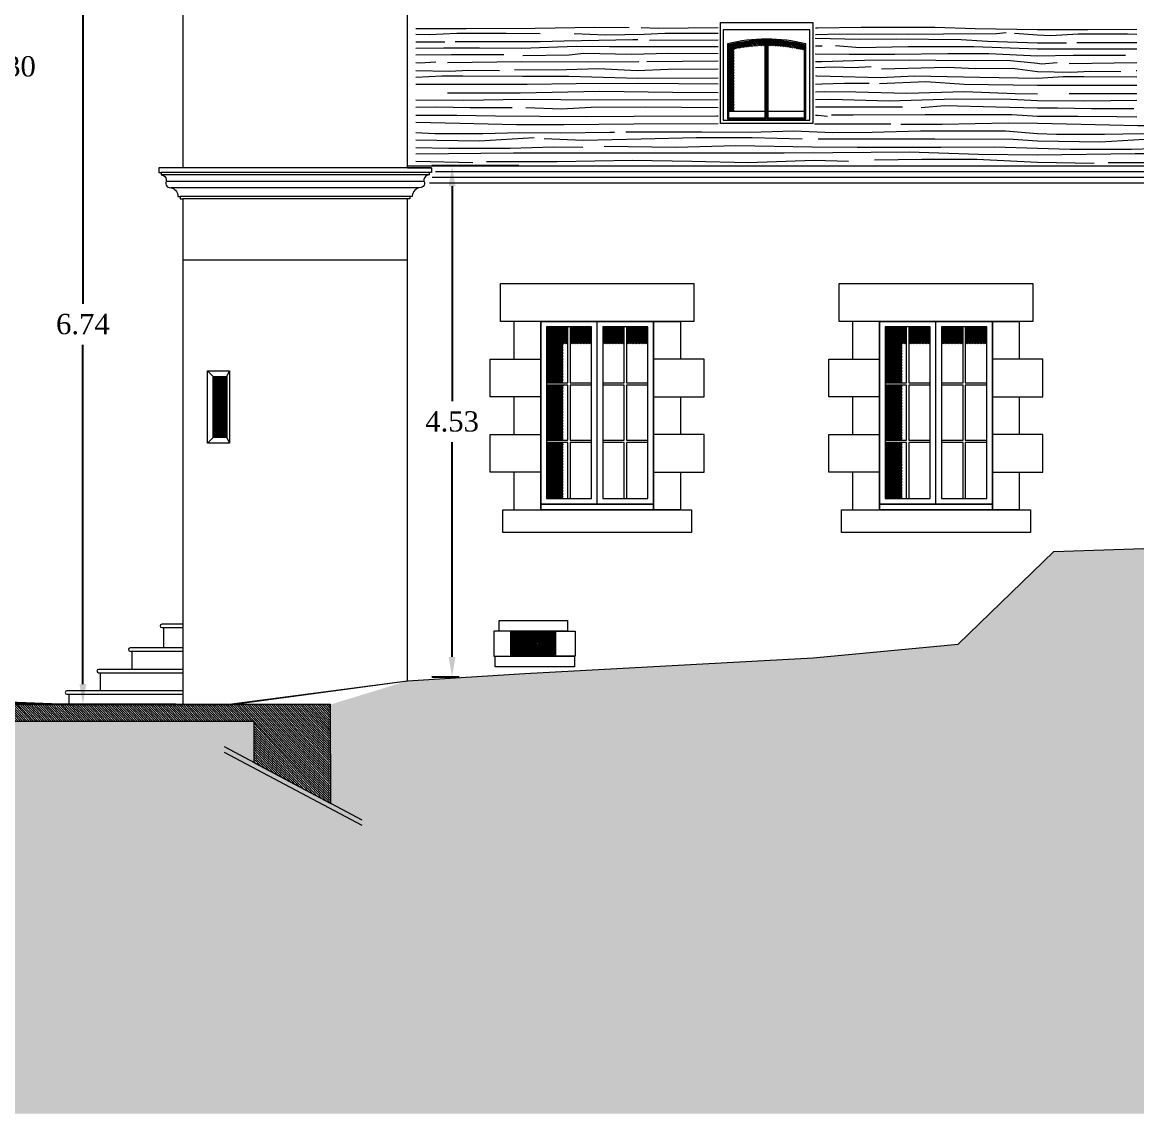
# Model space of a CAD drawing. Header units: millimetres. Extents: x -17502 to -16646, y 1856 to 2034.
# Drawn here: x -16818.72 to -16808.84, y 1865.35 to 1875.02 of the extents above; entities that cross this region are included whole.
import ezdxf

# ---------------------------------------------------------------- set-up
doc = ezdxf.new("R2010")
doc.units = ezdxf.units.MM
doc.layers.get('0').update_dxf_attribs({"lineweight": 9})
doc.layers.get('Defpoints').update_dxf_attribs({"lineweight": 9})
doc.layers.add('blocs', color=7, linetype='Continuous')
doc.styles.get("Standard").update_dxf_attribs({"font": 'times.ttf'})
doc.dimstyles.get("Standard").update_dxf_attribs({"dimtxt": 0.18, "dimasz": 0.18, "dimexe": 0.18, "dimexo": 0.0625, "dimgap": 0.09, "dimtad": 0, "dimtih": 1, "dimtoh": 1, "dimzin": 0, "dimdsep": 46, "dimtxsty": 'Standard', "dimcen": 0.09, "dimadec": 0, "dimazin": 0, "dimtfac": 1, "dimtofl": 0, "dimtmove": 0, "dimatfit": 3, "dimfxl": 1, "dimtolj": 1, "dimtzin": 0, "dimarcsym": 0})
pattern_1 = [(135, (2976.380957, 3457.435718), (-0.006735192091, -0.006735192091), [])]

# ---------------------------------------------------------------- blocks, each defined once
blk = doc.blocks.new('*D542')
at = {"color": 0, "lineweight": -2, "transparency": 16777216}
for p, q in [((-16817.8155, 1875.715), (-16818.3594, 1875.715)), ((-16818.1794, 1875.535), (-16818.1794, 1872.5292)), ((-16818.1794, 1869.1597), (-16818.1794, 1872.1655)), ((-16817.3567, 1868.9797), (-16818.3594, 1868.9797))]:
    blk.add_line(p, q, dxfattribs=at)
at = {"color": 0, "lineweight": 9, "transparency": 16777216}
for points in [[(-16818.2094, 1875.535), (-16818.1494, 1875.535), (-16818.1794, 1875.715)], [(-16818.2094, 1869.1597), (-16818.1494, 1869.1597), (-16818.1794, 1868.9797)]]:
    blk.add_solid(points, dxfattribs=at)
at = {"layer": 'Defpoints', "color": 0, "lineweight": 9, "transparency": 16777216}
for p in [(-16817.753, 1875.715), (-16818.1794, 1868.9797), (-16817.2942, 1868.9797)]:
    blk.add_point(p, dxfattribs=at)
at = {"color": 0, "lineweight": 9, "transparency": 16777216, "insert": (-16818.1794, 1872.3474), "char_height": 0.18, "attachment_point": 5}
blk.add_mtext('\\A1;6.74', dxfattribs=at)
blk = doc.blocks.new('*D543')
at = {"color": 0, "lineweight": -2, "transparency": 16777216}
for p, q in [((-16816.3617, 1880.2813), (-16819.0826, 1880.2813)), ((-16818.9026, 1880.1013), (-16818.9026, 1874.8123)), ((-16818.9026, 1869.1597), (-16818.9026, 1874.4487)), ((-16817.3567, 1868.9797), (-16819.0826, 1868.9797))]:
    blk.add_line(p, q, dxfattribs=at)
at = {"color": 0, "lineweight": 9, "transparency": 16777216}
for points in [[(-16818.9326, 1880.1013), (-16818.8726, 1880.1013), (-16818.9026, 1880.2813)], [(-16818.9326, 1869.1597), (-16818.8726, 1869.1597), (-16818.9026, 1868.9797)]]:
    blk.add_solid(points, dxfattribs=at)
at = {"layer": 'Defpoints', "color": 0, "lineweight": 9, "transparency": 16777216}
for p in [(-16816.2992, 1880.2813), (-16818.9026, 1868.9797), (-16817.2942, 1868.9797)]:
    blk.add_point(p, dxfattribs=at)
at = {"color": 0, "lineweight": 9, "transparency": 16777216, "insert": (-16818.9026, 1874.6305), "char_height": 0.18, "attachment_point": 5}
blk.add_mtext('\\A1;11.30', dxfattribs=at)
blk = doc.blocks.new('*D544')
at = {"color": 0, "lineweight": -2, "transparency": 16777216}
for p, q in [((-16814.3172, 1873.7497), (-16815.0877, 1873.7497)), ((-16814.9077, 1873.5697), (-16814.9077, 1871.6667)), ((-16814.9077, 1869.4002), (-16814.9077, 1871.3031)), ((-16814.8454, 1869.2202), (-16815.0877, 1869.2202))]:
    blk.add_line(p, q, dxfattribs=at)
at = {"color": 0, "lineweight": 9, "transparency": 16777216}
for points in [[(-16814.9377, 1873.5697), (-16814.8777, 1873.5697), (-16814.9077, 1873.7497)], [(-16814.9377, 1869.4002), (-16814.8777, 1869.4002), (-16814.9077, 1869.2202)]]:
    blk.add_solid(points, dxfattribs=at)
at = {"layer": 'Defpoints', "color": 0, "lineweight": 9, "transparency": 16777216}
for p in [(-16814.2547, 1873.7497), (-16814.9077, 1869.2202), (-16814.7829, 1869.2202)]:
    blk.add_point(p, dxfattribs=at)
at = {"color": 0, "lineweight": 9, "transparency": 16777216, "insert": (-16814.9077, 1871.4849), "char_height": 0.18, "attachment_point": 5}
blk.add_mtext('\\A1;4.53', dxfattribs=at)

msp = doc.modelspace()

# ---------------------------------------------------------------- hatches: boundary and pattern name
at = {"lineweight": 9}
h = msp.add_hatch(dxfattribs=at)
h.set_pattern_fill('ANSI31', color=252, scale=0.003, angle=90, style=0)
h.set_pattern_definition([(135, (3176.341091, 3458.094123), (-0.006735192091, -0.006735192091), [])])
h.paths.add_polyline_path([(-16812.1085, 1874.8638), (-16812.1085, 1874.8144, -0.058182), (-16811.784, 1874.7736), (-16811.784, 1874.8236, 0.057294)])
h.paths.add_polyline_path([(-16812.1335, 1874.8638, 0.057294), (-16812.4579, 1874.8236), (-16812.4579, 1874.2334), (-16812.4079, 1874.2334), (-16812.4079, 1874.785, -0.049063), (-16812.1335, 1874.8144)])
msp.add_hatch(color=254, dxfattribs=at).paths.add_polyline_path([(-16825.8364, 1866.4689), (-16819.9356, 1866.6897), (-16819.9356, 1866.5115), (-16819.3756, 1866.2144), (-16819.3756, 1868.8297), (-16816.6656, 1868.8297), (-16816.6656, 1868.4639), (-16815.9827, 1868.1016), (-16815.9842, 1868.9785), (-16815.3036, 1869.1872), (-16811.7093, 1869.3931), (-16810.4215, 1869.5131), (-16809.5747, 1870.3331), (-16807.807, 1870.3931), (-16803.5495, 1873.0131), (-16801.705, 1874.1482), (-16801.705, 1865.3526), (-16825.8364, 1865.3526)])
h = msp.add_hatch(dxfattribs=at)
h.set_pattern_fill('ANSI31', color=252, scale=0.003, angle=90, style=0)
h.set_pattern_definition(pattern_1)
h.paths.add_polyline_path([(-16813.8821, 1872.3231), (-16814.0721, 1872.3231), (-16814.0721, 1872.0391), (-16814.0721, 1871.8271), (-16813.9221, 1871.8271), (-16813.9221, 1872.1731), (-16813.8821, 1872.1731)])
h.paths.add_polyline_path([(-16813.6721, 1872.3231), (-16813.8621, 1872.3231), (-16813.8621, 1872.1731), (-16813.6721, 1872.1731)])
h.paths.add_polyline_path([(-16813.3821, 1872.3231), (-16813.5721, 1872.3231), (-16813.5721, 1872.1731), (-16813.3821, 1872.1731)])
h.paths.add_polyline_path([(-16813.1721, 1872.3231), (-16813.3621, 1872.3231), (-16813.3621, 1872.1731), (-16813.1721, 1872.1731)])
h.paths.add_polyline_path([(-16813.9221, 1871.8071), (-16814.0721, 1871.8071), (-16814.0721, 1871.7051), (-16814.0721, 1871.3711), (-16814.0721, 1871.3191), (-16813.9221, 1871.3191)])
h.paths.add_polyline_path([(-16813.9221, 1871.2991), (-16814.0721, 1871.2991), (-16814.0721, 1871.0371), (-16814.0721, 1870.8031), (-16813.9221, 1870.8031)])
h = msp.add_hatch(dxfattribs=at)
h.set_pattern_fill('ANSI31', color=252, scale=0.003, angle=90, style=0)
h.set_pattern_definition(pattern_1)
h.paths.add_polyline_path([(-16810.8799, 1872.3231), (-16811.0699, 1872.3231), (-16811.0699, 1872.0391), (-16811.0699, 1871.8271), (-16810.9199, 1871.8271), (-16810.9199, 1872.1731), (-16810.8799, 1872.1731)])
h.paths.add_polyline_path([(-16810.6699, 1872.3231), (-16810.8599, 1872.3231), (-16810.8599, 1872.1731), (-16810.6699, 1872.1731)])
h.paths.add_polyline_path([(-16810.9199, 1871.8071), (-16811.0699, 1871.8071), (-16811.0699, 1871.7051), (-16811.0699, 1871.3711), (-16811.0699, 1871.3191), (-16810.9199, 1871.3191)])
h.paths.add_polyline_path([(-16810.9199, 1871.2991), (-16811.0699, 1871.2991), (-16811.0699, 1871.0371), (-16811.0699, 1870.8031), (-16810.9199, 1870.8031)])
h.paths.add_polyline_path([(-16810.3799, 1872.3231), (-16810.5699, 1872.3231), (-16810.5699, 1872.1731), (-16810.3799, 1872.1731)])
h.paths.add_polyline_path([(-16810.1699, 1872.3231), (-16810.3599, 1872.3231), (-16810.3599, 1872.1731), (-16810.1699, 1872.1731)])
h.paths.add_polyline_path([(-16807.8178, 1872.3131), (-16808.0676, 1872.3131), (-16808.0676, 1871.9481), (-16807.9176, 1871.9481), (-16807.9176, 1872.1637), (-16807.8178, 1872.1637)])
h.paths.add_polyline_path([(-16807.5379, 1872.3131), (-16807.7878, 1872.3131), (-16807.7878, 1872.1637), (-16807.5379, 1872.1637)])
h.paths.add_polyline_path([(-16807.9176, 1871.9181), (-16808.0676, 1871.9181), (-16808.0676, 1871.6031), (-16807.9176, 1871.6031)])
h = msp.add_hatch(dxfattribs=at)
h.set_pattern_fill('ANSI31', color=252, scale=0.003, angle=90, style=0)
h.set_pattern_definition([(135, (3344.983661, 3153.165083), (-0.006735192091, -0.006735192091), [])])
h.paths.add_polyline_path([(-16816.9031, 1871.8831), (-16817.0258, 1871.8831), (-16817.0258, 1871.3431), (-16816.9031, 1871.3431)])
h.paths.add_polyline_path([(-16813.9882, 1869.6272), (-16814.3882, 1869.6272), (-16814.3882, 1869.4072), (-16813.9882, 1869.4072)])
h = msp.add_hatch(dxfattribs=at)
h.set_pattern_fill('ANSI31', color=256, scale=0.0045, angle=268, style=0)
h.set_pattern_definition([(313, (3344.983661, 3153.165083), (0.010449216012, 0.009744051569), [])])
h.paths.add_polyline_path([(-16816.6656, 1868.9797), (-16818.3056, 1868.9797), (-16819.3756, 1869.0197), (-16819.9327, 1869.0197), (-16819.9356, 1866.5115), (-16819.3756, 1866.2144), (-16819.3756, 1868.8297), (-16816.6656, 1868.8297), (-16816.6656, 1868.4639), (-16815.9827, 1868.1016), (-16815.9842, 1868.9785)])

# ---------------------------------------------------------------- linework, layer by layer
for p, q in [((-16815.0917, 1873.6911), (-16817.4861, 1873.6911)), ((-16815.0917, 1873.6911), (-16817.4861, 1873.6911)), ((-16815.1117, 1873.6703), (-16817.4861, 1873.6703)), ((-16815.1117, 1873.6703), (-16817.4861, 1873.6703)), ((-16815.0917, 1873.7322), (-16817.2942, 1873.7322)), ((-16815.0917, 1873.7322), (-16817.2942, 1873.7322)), ((-16815.1558, 1873.6111), (-16817.442, 1873.6111)), ((-16815.1558, 1873.6111), (-16817.442, 1873.6111)), ((-16815.1982, 1873.5566), (-16817.3996, 1873.5566)), ((-16815.1982, 1873.5566), (-16817.3996, 1873.5566)), ((-16815.2608, 1873.4781), (-16817.3167, 1873.4781)), ((-16815.2811, 1873.4581), (-16817.2942, 1873.4581)), ((-16817.2942, 1869.6897), (-16817.4806, 1869.6897)), ((-16817.4806, 1869.6597), (-16817.2942, 1869.6597)), ((-16817.2942, 1869.4797), (-16817.7606, 1869.4797)), ((-16817.7606, 1869.4497), (-16817.2942, 1869.4497)), ((-16817.2942, 1869.2897), (-16818.0406, 1869.2897)), ((-16818.0406, 1869.2597), (-16817.2942, 1869.2597)), ((-16817.2942, 1869.0997), (-16818.3206, 1869.0997)), ((-16818.3206, 1869.0697), (-16817.2942, 1869.0697))]:
    msp.add_line(p, q, dxfattribs=at)
for points in [[(-16815.3036, 1873.7322), (-16815.3036, 1875.4897), (-16817.2942, 1875.4897), (-16817.2942, 1873.7322)], [(-16819.9327, 1869.0197), (-16819.3756, 1869.0197), (-16818.3056, 1868.9797), (-16817.2942, 1868.9797), (-16816.859, 1868.9831), (-16815.3036, 1869.1872), (-16814.2623, 1869.2531), (-16811.7093, 1869.3931), (-16810.4215, 1869.5131), (-16809.5747, 1870.3331), (-16807.807, 1870.3931), (-16801.705, 1874.1482)], [(-16817.2942, 1873.7322), (-16817.5061, 1873.7322), (-16817.5061, 1873.6911), (-16817.4861, 1873.6911), (-16817.4861, 1873.6703), (-16817.4664, 1873.6656), (-16817.4562, 1873.6588), (-16817.445, 1873.6444), (-16817.4405, 1873.63), (-16817.4407, 1873.6156), (-16817.4445, 1873.6022), (-16817.4449, 1873.5908), (-16817.4413, 1873.5785), (-16817.4337, 1873.5681), (-16817.4246, 1873.5616), (-16817.4157, 1873.5585), (-16817.3984, 1873.5564), (-16817.3866, 1873.5527), (-16817.3748, 1873.5467), (-16817.3678, 1873.5419), (-16817.3596, 1873.5346), (-16817.351, 1873.5242), (-16817.3468, 1873.5176), (-16817.3418, 1873.5066), (-16817.3389, 1873.4972), (-16817.337, 1873.4857), (-16817.337, 1873.4781), (-16817.3167, 1873.4781), (-16817.3167, 1873.4581), (-16817.2942, 1873.4581), (-16817.2942, 1873.4581)], [(-16815.3042, 1873.7497), (-16803.5495, 1873.7497)], [(-16815.3036, 1873.7322), (-16815.0917, 1873.7322), (-16815.0917, 1873.6911), (-16815.1117, 1873.6911), (-16815.1117, 1873.6703), (-16815.1314, 1873.6656), (-16815.1416, 1873.6588), (-16815.1528, 1873.6444), (-16815.1573, 1873.63), (-16815.1571, 1873.6156), (-16815.1533, 1873.6022), (-16815.1529, 1873.5908), (-16815.1565, 1873.5785), (-16815.1641, 1873.5681), (-16815.1732, 1873.5616), (-16815.1821, 1873.5585), (-16815.1994, 1873.5564), (-16815.2112, 1873.5527), (-16815.223, 1873.5467), (-16815.23, 1873.5419), (-16815.2382, 1873.5346), (-16815.2468, 1873.5242), (-16815.251, 1873.5176), (-16815.256, 1873.5066), (-16815.2589, 1873.4972), (-16815.2608, 1873.4857), (-16815.2608, 1873.4781), (-16815.2811, 1873.4781), (-16815.2811, 1873.4581), (-16815.3036, 1873.4581), (-16815.3036, 1873.4581)], [(-16815.0549, 1873.6997), (-16803.5495, 1873.6997)], [(-16815.1087, 1873.5997), (-16803.5495, 1873.5997)], [(-16815.0839, 1873.6497), (-16803.5495, 1873.6497)], [(-16817.2942, 1873.4581), (-16817.2942, 1868.9797), (-16816.859, 1868.9797), (-16815.3036, 1869.1872), (-16815.3036, 1873.4581)], [(-16817.2942, 1872.9176), (-16815.3036, 1872.9176)], [(-16813.6221, 1870.7531), (-16813.6221, 1872.3731)], [(-16810.6199, 1870.7531), (-16810.6199, 1872.3731)], [(-16817.0258, 1871.8831), (-16817.0758, 1871.9331)], [(-16816.9031, 1871.8831), (-16816.8808, 1871.9331)], [(-16817.0258, 1871.3431), (-16817.0758, 1871.2931)], [(-16816.9031, 1871.3431), (-16816.8808, 1871.2931)], [(-16817.4656, 1869.6597), (-16817.4656, 1869.4797), (-16817.6384, 1869.4797)], [(-16817.7456, 1869.4497), (-16817.7456, 1869.2897), (-16817.8746, 1869.2897)], [(-16818.0256, 1869.2597), (-16818.0256, 1869.0997), (-16818.1962, 1869.0997)], [(-16818.3056, 1869.0697), (-16818.3056, 1868.9797)], [(-16816.6656, 1868.9797), (-16818.3056, 1868.9797), (-16819.3756, 1869.0197)], [(-16815.7058, 1867.9547), (-16816.9259, 1868.602)], [(-16815.7058, 1867.9047), (-16816.9259, 1868.552)]]:
    msp.add_lwpolyline(points, dxfattribs=at)
for points in [[(-16812.5299, 1875.0197), (-16811.712, 1875.0197), (-16811.712, 1874.1266), (-16812.5299, 1874.1266)], [(-16811.736, 1874.955), (-16812.506, 1874.955), (-16812.506, 1874.1556), (-16811.736, 1874.1556)], [(-16812.1335, 1874.2334), (-16812.4579, 1874.2334), (-16812.4579, 1874.1765), (-16812.1335, 1874.1765)], [(-16811.784, 1874.2334), (-16812.1085, 1874.2334), (-16812.1085, 1874.1765), (-16811.784, 1874.1765)], [(-16814.4799, 1872.7071), (-16812.7642, 1872.7071), (-16812.7642, 1872.3731), (-16814.4799, 1872.3731)], [(-16811.4777, 1872.7071), (-16809.762, 1872.7071), (-16809.762, 1872.3731), (-16811.4777, 1872.3731)], [(-16814.1221, 1872.3731), (-16814.3606, 1872.3731), (-16814.3606, 1872.0391), (-16814.1221, 1872.0391)], [(-16814.1221, 1872.3731), (-16813.1221, 1872.3731), (-16813.1221, 1870.7031), (-16814.1221, 1870.7031)], [(-16813.1221, 1871.7051), (-16813.1221, 1872.0391), (-16813.1221, 1872.3731), (-16814.1221, 1872.3731), (-16814.1221, 1872.0391), (-16814.1221, 1871.7051), (-16814.1221, 1871.3711), (-16814.1221, 1871.0371), (-16814.1221, 1870.7531), (-16813.1221, 1870.7531), (-16813.1221, 1871.0371), (-16813.1221, 1871.3711)], [(-16813.6721, 1872.3231), (-16814.0721, 1872.3231), (-16814.0721, 1872.0391), (-16814.0721, 1871.7051), (-16814.0721, 1871.3711), (-16814.0721, 1871.0371), (-16814.0721, 1870.8031), (-16813.6721, 1870.8031)], [(-16813.8821, 1872.3231), (-16814.0721, 1872.3231), (-16814.0721, 1872.0391), (-16814.0721, 1871.8271), (-16813.8821, 1871.8271)], [(-16813.6721, 1872.3231), (-16813.8621, 1872.3231), (-16813.8621, 1871.8271), (-16813.6721, 1871.8271)], [(-16813.1721, 1872.0391), (-16813.1721, 1872.3231), (-16813.5721, 1872.3231), (-16813.5721, 1870.8031), (-16813.1721, 1870.8031), (-16813.1721, 1871.0371), (-16813.1721, 1871.3711), (-16813.1721, 1871.7051)], [(-16813.3821, 1872.3231), (-16813.5721, 1872.3231), (-16813.5721, 1871.8271), (-16813.3821, 1871.8271)], [(-16813.1721, 1872.3231), (-16813.3621, 1872.3231), (-16813.3621, 1871.8271), (-16813.1721, 1871.8271), (-16813.1721, 1872.0391)], [(-16813.1221, 1872.3731), (-16812.8835, 1872.3731), (-16812.8835, 1872.0391), (-16813.1221, 1872.0391)], [(-16811.1199, 1872.3731), (-16811.3584, 1872.3731), (-16811.3584, 1872.0391), (-16811.1199, 1872.0391)], [(-16811.1199, 1872.3731), (-16810.1199, 1872.3731), (-16810.1199, 1870.7031), (-16811.1199, 1870.7031)], [(-16810.1199, 1871.7051), (-16810.1199, 1872.0391), (-16810.1199, 1872.3731), (-16811.1199, 1872.3731), (-16811.1199, 1872.0391), (-16811.1199, 1871.7051), (-16811.1199, 1871.3711), (-16811.1199, 1871.0371), (-16811.1199, 1870.7531), (-16810.1199, 1870.7531), (-16810.1199, 1871.0371), (-16810.1199, 1871.3711)], [(-16810.6699, 1872.3231), (-16811.0699, 1872.3231), (-16811.0699, 1872.0391), (-16811.0699, 1871.7051), (-16811.0699, 1871.3711), (-16811.0699, 1871.0371), (-16811.0699, 1870.8031), (-16810.6699, 1870.8031)], [(-16810.8799, 1872.3231), (-16811.0699, 1872.3231), (-16811.0699, 1872.0391), (-16811.0699, 1871.8271), (-16810.8799, 1871.8271)], [(-16810.6699, 1872.3231), (-16810.8599, 1872.3231), (-16810.8599, 1871.8271), (-16810.6699, 1871.8271)], [(-16810.1699, 1872.0391), (-16810.1699, 1872.3231), (-16810.5699, 1872.3231), (-16810.5699, 1870.8031), (-16810.1699, 1870.8031), (-16810.1699, 1871.0371), (-16810.1699, 1871.3711), (-16810.1699, 1871.7051)], [(-16810.3799, 1872.3231), (-16810.5699, 1872.3231), (-16810.5699, 1871.8271), (-16810.3799, 1871.8271)], [(-16810.1699, 1872.3231), (-16810.3599, 1872.3231), (-16810.3599, 1871.8271), (-16810.1699, 1871.8271), (-16810.1699, 1872.0391)], [(-16810.1199, 1872.3731), (-16809.8813, 1872.3731), (-16809.8813, 1872.0391), (-16810.1199, 1872.0391)], [(-16814.5706, 1872.0391), (-16814.1221, 1872.0391), (-16814.1221, 1871.7051), (-16814.5706, 1871.7051)], [(-16812.6736, 1872.0391), (-16813.1221, 1872.0391), (-16813.1221, 1871.7051), (-16812.6736, 1871.7051)], [(-16811.5684, 1872.0391), (-16811.1199, 1872.0391), (-16811.1199, 1871.7051), (-16811.5684, 1871.7051)], [(-16809.6713, 1872.0391), (-16810.1199, 1872.0391), (-16810.1199, 1871.7051), (-16809.6713, 1871.7051)], [(-16817.0758, 1871.9331), (-16816.8808, 1871.9331), (-16816.8808, 1871.2931), (-16817.0758, 1871.2931)], [(-16817.0258, 1871.8831), (-16816.9031, 1871.8831), (-16816.9031, 1871.3431), (-16817.0258, 1871.3431)], [(-16813.8821, 1871.8071), (-16814.0721, 1871.8071), (-16814.0721, 1871.7051), (-16814.0721, 1871.3711), (-16814.0721, 1871.3191), (-16813.8821, 1871.3191)], [(-16813.6721, 1871.8071), (-16813.8621, 1871.8071), (-16813.8621, 1871.3191), (-16813.6721, 1871.3191)], [(-16813.3821, 1871.8071), (-16813.5721, 1871.8071), (-16813.5721, 1871.3191), (-16813.3821, 1871.3191)], [(-16813.1721, 1871.8071), (-16813.3621, 1871.8071), (-16813.3621, 1871.3191), (-16813.1721, 1871.3191), (-16813.1721, 1871.3711), (-16813.1721, 1871.7051)], [(-16810.8799, 1871.8071), (-16811.0699, 1871.8071), (-16811.0699, 1871.7051), (-16811.0699, 1871.3711), (-16811.0699, 1871.3191), (-16810.8799, 1871.3191)], [(-16810.6699, 1871.8071), (-16810.8599, 1871.8071), (-16810.8599, 1871.3191), (-16810.6699, 1871.3191)], [(-16810.3799, 1871.8071), (-16810.5699, 1871.8071), (-16810.5699, 1871.3191), (-16810.3799, 1871.3191)], [(-16810.1699, 1871.8071), (-16810.3599, 1871.8071), (-16810.3599, 1871.3191), (-16810.1699, 1871.3191), (-16810.1699, 1871.3711), (-16810.1699, 1871.7051)], [(-16814.1221, 1871.7051), (-16814.3606, 1871.7051), (-16814.3606, 1871.3711), (-16814.1221, 1871.3711)], [(-16813.1221, 1871.7051), (-16812.8835, 1871.7051), (-16812.8835, 1871.3711), (-16813.1221, 1871.3711)], [(-16811.1199, 1871.7051), (-16811.3584, 1871.7051), (-16811.3584, 1871.3711), (-16811.1199, 1871.3711)], [(-16810.1199, 1871.7051), (-16809.8813, 1871.7051), (-16809.8813, 1871.3711), (-16810.1199, 1871.3711)], [(-16814.5706, 1871.3711), (-16814.1221, 1871.3711), (-16814.1221, 1871.0371), (-16814.5706, 1871.0371)], [(-16812.6736, 1871.3711), (-16813.1221, 1871.3711), (-16813.1221, 1871.0371), (-16812.6736, 1871.0371)], [(-16811.5684, 1871.3711), (-16811.1199, 1871.3711), (-16811.1199, 1871.0371), (-16811.5684, 1871.0371)], [(-16809.6713, 1871.3711), (-16810.1199, 1871.3711), (-16810.1199, 1871.0371), (-16809.6713, 1871.0371)], [(-16813.8821, 1871.2991), (-16814.0721, 1871.2991), (-16814.0721, 1871.0371), (-16814.0721, 1870.8031), (-16813.8821, 1870.8031)], [(-16813.6721, 1871.2991), (-16813.8621, 1871.2991), (-16813.8621, 1870.8031), (-16813.6721, 1870.8031)], [(-16813.3821, 1871.2991), (-16813.5721, 1871.2991), (-16813.5721, 1870.8031), (-16813.3821, 1870.8031)], [(-16813.1721, 1871.2991), (-16813.3621, 1871.2991), (-16813.3621, 1870.8031), (-16813.1721, 1870.8031), (-16813.1721, 1871.0371)], [(-16810.8799, 1871.2991), (-16811.0699, 1871.2991), (-16811.0699, 1871.0371), (-16811.0699, 1870.8031), (-16810.8799, 1870.8031)], [(-16810.6699, 1871.2991), (-16810.8599, 1871.2991), (-16810.8599, 1870.8031), (-16810.6699, 1870.8031)], [(-16810.3799, 1871.2991), (-16810.5699, 1871.2991), (-16810.5699, 1870.8031), (-16810.3799, 1870.8031)], [(-16810.1699, 1871.2991), (-16810.3599, 1871.2991), (-16810.3599, 1870.8031), (-16810.1699, 1870.8031), (-16810.1699, 1871.0371)], [(-16814.1221, 1871.0371), (-16814.3606, 1871.0371), (-16814.3606, 1870.7031), (-16814.1221, 1870.7031)], [(-16813.1221, 1871.0371), (-16812.8835, 1871.0371), (-16812.8835, 1870.7031), (-16813.1221, 1870.7031)], [(-16811.1199, 1871.0371), (-16811.3584, 1871.0371), (-16811.3584, 1870.7031), (-16811.1199, 1870.7031)], [(-16810.1199, 1871.0371), (-16809.8813, 1871.0371), (-16809.8813, 1870.7031), (-16810.1199, 1870.7031)], [(-16813.1221, 1870.7531), (-16814.1221, 1870.7531), (-16814.1221, 1870.7031), (-16813.1221, 1870.7031)], [(-16810.1199, 1870.7531), (-16811.1199, 1870.7531), (-16811.1199, 1870.7031), (-16810.1199, 1870.7031)], [(-16814.4586, 1870.7031), (-16812.7856, 1870.7031), (-16812.7856, 1870.5031), (-16814.4586, 1870.5031)], [(-16811.4564, 1870.7031), (-16809.7833, 1870.7031), (-16809.7833, 1870.5031), (-16811.4564, 1870.5031)], [(-16814.4916, 1869.7221), (-16813.8861, 1869.7221), (-16813.8861, 1869.6272), (-16814.4916, 1869.6272)], [(-16814.3882, 1869.6272), (-16814.5382, 1869.6272), (-16814.5382, 1869.4072), (-16814.3882, 1869.4072)], [(-16813.9882, 1869.6272), (-16814.3882, 1869.6272), (-16814.3882, 1869.4072), (-16813.9882, 1869.4072)], [(-16813.9882, 1869.6272), (-16813.8172, 1869.6272), (-16813.8172, 1869.4072), (-16813.9882, 1869.4072)], [(-16814.5262, 1869.4072), (-16813.8234, 1869.4072), (-16813.8234, 1869.3124), (-16814.5262, 1869.3124)], [(-16816.6656, 1868.9797), (-16816.6656, 1868.9797), (-16816.6656, 1868.9797), (-16818.3056, 1868.9797), (-16819.3756, 1869.0197), (-16819.9327, 1869.0197), (-16819.9356, 1866.5115), (-16819.3756, 1866.2144), (-16819.3756, 1868.8297), (-16816.6656, 1868.8297), (-16816.6656, 1868.4639), (-16815.9827, 1868.1016), (-16815.9842, 1868.9785), (-16816.6656, 1868.9797), (-16816.6656, 1868.9797), (-16816.6656, 1868.9797), (-16816.6656, 1868.9797)]]:
    msp.add_lwpolyline(points, close=True, dxfattribs=at)
for points in [[(-16812.1235, 1874.8739, 0.06042), (-16812.4679, 1874.8315), (-16812.4679, 1874.1665), (-16812.1235, 1874.1665)], [(-16812.1335, 1874.8638, 0.057294), (-16812.4579, 1874.8236), (-16812.4579, 1874.1765), (-16812.1335, 1874.1765)], [(-16811.774, 1874.8315, 0.06042), (-16812.1185, 1874.8739), (-16812.1185, 1874.1665), (-16811.774, 1874.1665)], [(-16811.784, 1874.8236, 0.057294), (-16812.1085, 1874.8638), (-16812.1085, 1874.1765), (-16811.784, 1874.1765)]]:
    msp.add_lwpolyline(points, format="xyb", close=True, dxfattribs=at)
for centre, radius, start, end in [((-16812.121, 1873.4327), 1.4412, 76.07011, 103.92989), ((-16817.4806, 1869.6747), 0.015, 90, 270), ((-16817.7606, 1869.4647), 0.015, 90, 270), ((-16818.0406, 1869.2747), 0.015, 90, 270), ((-16818.3206, 1869.0847), 0.015, 90, 270)]:
    msp.add_arc(centre, radius, start, end, dxfattribs=at)
at = {"layer": 'blocs', "lineweight": 9}
for points in [[(-16815.2282, 1874.9668), (-16814.7818, 1874.9668), (-16814.1715, 1874.97), (-16813.6429, 1874.9798), (-16813.3394, 1874.9766)], [(-16813.2328, 1874.9766), (-16813.0826, 1874.97), (-16812.5493, 1874.9762)], [(-16811.6881, 1874.9735), (-16811.6687, 1874.9733), (-16811.2813, 1874.9798), (-16810.6286, 1874.9798), (-16810.2729, 1874.9678), (-16809.7209, 1874.9587), (-16809.7209, 1874.9587)], [(-16809.7209, 1874.9587), (-16809.2744, 1874.9587), (-16808.8407, 1874.961)], [(-16815.2282, 1874.9187), (-16815.1077, 1874.9145), (-16814.8663, 1874.9276), (-16814.429, 1874.9276), (-16814.1287, 1874.9243)], [(-16814.8798, 1874.8526), (-16814.5926, 1874.8526), (-16814.3577, 1874.8526), (-16814.126, 1874.8526), (-16813.9139, 1874.8591), (-16813.6071, 1874.8656), (-16813.3069, 1874.8689), (-16813.2612, 1874.8689)], [(-16813.8252, 1874.9243), (-16813.5478, 1874.9112), (-16813.2052, 1874.9178), (-16813.0224, 1874.9276), (-16812.5493, 1874.9276)], [(-16813.1581, 1874.8656), (-16812.5493, 1874.8682)], [(-16811.6888, 1874.8819), (-16811.6888, 1874.8819), (-16811.2947, 1874.8722), (-16810.9716, 1874.8754), (-16810.3972, 1874.8689), (-16810.1623, 1874.8563), (-16809.7209, 1874.8412), (-16809.7209, 1874.8412)], [(-16811.6881, 1874.9145), (-16811.6803, 1874.9145), (-16811.4764, 1874.9212), (-16810.8662, 1874.9179), (-16810.5529, 1874.9212), (-16810.0829, 1874.9244), (-16809.9981, 1874.9309)], [(-16809.923, 1874.9277), (-16809.7209, 1874.9106)], [(-16809.7209, 1874.9106), (-16809.6004, 1874.9064), (-16809.3589, 1874.9195), (-16808.9216, 1874.9195), (-16808.8407, 1874.9186)], [(-16815.2282, 1874.8493), (-16814.9712, 1874.8493)], [(-16815.2282, 1874.7944), (-16814.9811, 1874.7971), (-16814.6646, 1874.7971), (-16814.2893, 1874.7938), (-16814.0543, 1874.8036), (-16813.8063, 1874.8101), (-16813.5126, 1874.8069), (-16813.0883, 1874.8069), (-16812.5493, 1874.8069)], [(-16811.6881, 1874.8134), (-16811.6296, 1874.8134)], [(-16811.5089, 1874.8167), (-16811.2944, 1874.8004), (-16810.8669, 1874.8069), (-16810.2827, 1874.8069), (-16809.7209, 1874.7863), (-16809.7209, 1874.7863)], [(-16809.7209, 1874.8412), (-16809.4638, 1874.8412)], [(-16809.7209, 1874.7863), (-16809.4738, 1874.789), (-16809.1572, 1874.789), (-16808.8407, 1874.7862)], [(-16809.3725, 1874.8445), (-16809.0853, 1874.8445), (-16808.8503, 1874.8445), (-16808.8407, 1874.8445)], [(-16815.2282, 1874.7329), (-16814.9118, 1874.7383), (-16814.6311, 1874.7383), (-16814.4484, 1874.7383)], [(-16815.2282, 1874.6678), (-16815.1924, 1874.6633), (-16815.052, 1874.6731)], [(-16814.9476, 1874.6665), (-16814.2917, 1874.6763), (-16813.6945, 1874.6731), (-16813.2539, 1874.6763)], [(-16814.282, 1874.7285), (-16813.8708, 1874.735), (-16813.7402, 1874.7481), (-16813.3193, 1874.7415), (-16812.9897, 1874.7481), (-16812.5493, 1874.7467)], [(-16813.1821, 1874.6763), (-16812.5493, 1874.6816)], [(-16811.6888, 1874.7442), (-16811.6888, 1874.7442), (-16811.3887, 1874.7416), (-16810.984, 1874.7416), (-16810.5141, 1874.7448), (-16810.1518, 1874.7448), (-16809.7209, 1874.7248)], [(-16811.6881, 1874.6763), (-16811.6442, 1874.6763), (-16811.632, 1874.6763), (-16811.2542, 1874.6863), (-16810.8528, 1874.6896), (-16810.6211, 1874.6863), (-16810.2784, 1874.683), (-16809.988, 1874.6863), (-16809.7209, 1874.6597), (-16809.7209, 1874.6597)], [(-16809.7209, 1874.7248), (-16809.4044, 1874.7302), (-16809.1238, 1874.7302), (-16808.941, 1874.7302)], [(-16809.7209, 1874.6597), (-16809.685, 1874.6552), (-16809.5447, 1874.665)], [(-16809.4403, 1874.6584), (-16808.8407, 1874.6674)], [(-16815.2282, 1874.5961), (-16814.9314, 1874.5883), (-16814.7585, 1874.5981), (-16814.4876, 1874.5948)], [(-16814.3538, 1874.6046), (-16813.9883, 1874.6014), (-16813.6098, 1874.6144), (-16813.2671, 1874.5948), (-16812.993, 1874.6079), (-16812.5493, 1874.6094)], [(-16811.6881, 1874.6213), (-16811.5212, 1874.6275), (-16811.3556, 1874.621), (-16811.1925, 1874.6308)], [(-16811.1011, 1874.6112), (-16810.517, 1874.6242), (-16810.2689, 1874.6144), (-16809.9426, 1874.6177), (-16809.7209, 1874.588)], [(-16809.7209, 1874.588), (-16809.4241, 1874.5802), (-16809.2511, 1874.59), (-16808.9803, 1874.5867)], [(-16808.8465, 1874.5965), (-16808.8407, 1874.5965)], [(-16815.2282, 1874.537), (-16814.9998, 1874.5492), (-16814.8137, 1874.5492), (-16814.2851, 1874.5459), (-16813.8739, 1874.5459), (-16813.2604, 1874.5263), (-16812.5493, 1874.5294)], [(-16815.2282, 1874.4741), (-16814.706, 1874.4741), (-16814.2426, 1874.4741), (-16813.8086, 1874.4806), (-16813.2538, 1874.4839), (-16812.5493, 1874.4783)], [(-16811.6881, 1874.5501), (-16811.6776, 1874.5492), (-16811.5569, 1874.5459), (-16811.111, 1874.5329), (-16810.8108, 1874.5492), (-16810.2299, 1874.5361), (-16809.7209, 1874.5289)], [(-16811.6881, 1874.4745), (-16811.6319, 1874.4774), (-16811.4306, 1874.4839), (-16811.212, 1874.4839)], [(-16811.1206, 1874.4806), (-16810.7094, 1874.4969), (-16810.37, 1874.4741), (-16809.7209, 1874.466), (-16809.7209, 1874.466)], [(-16809.7209, 1874.5289), (-16809.4924, 1874.5411), (-16809.3064, 1874.5411), (-16808.8407, 1874.5382)], [(-16809.7209, 1874.466), (-16809.1987, 1874.466), (-16808.8407, 1874.466)], [(-16814.9476, 1874.3991), (-16814.3048, 1874.3991), (-16813.5999, 1874.4121), (-16812.9537, 1874.4023), (-16812.5493, 1874.4017)], [(-16811.6881, 1874.4077), (-16811.6093, 1874.4089), (-16811.3295, 1874.4056), (-16810.8792, 1874.3958), (-16810.3668, 1874.4089), (-16809.9165, 1874.3921), (-16809.7209, 1874.39)], [(-16809.4403, 1874.391), (-16808.8407, 1874.391)], [(-16815.2282, 1874.3366), (-16814.8079, 1874.3337), (-16814.2792, 1874.3403), (-16813.6102, 1874.337), (-16812.5493, 1874.34)], [(-16815.2282, 1874.2717), (-16815.0502, 1874.2739), (-16814.7479, 1874.268), (-16814.4813, 1874.268), (-16814.3746, 1874.268)], [(-16814.2532, 1874.268), (-16813.9391, 1874.2561), (-16813.6754, 1874.271), (-16813.1954, 1874.2739), (-16812.5493, 1874.2688)], [(-16811.6881, 1874.338), (-16811.5519, 1874.3403), (-16811.033, 1874.3272), (-16810.4489, 1874.3435), (-16809.9561, 1874.3403), (-16809.7209, 1874.3285)], [(-16811.6878, 1874.2728), (-16811.6878, 1874.2728), (-16811.3639, 1874.2728), (-16811.0921, 1874.2728), (-16810.917, 1874.2728)], [(-16810.7509, 1874.2691), (-16810.5424, 1874.284), (-16810.088, 1874.2728), (-16809.7209, 1874.2636), (-16809.7209, 1874.2636)], [(-16809.7209, 1874.3285), (-16809.3005, 1874.3257), (-16808.8407, 1874.3313)], [(-16809.7209, 1874.2636), (-16809.5428, 1874.2658), (-16809.2406, 1874.2599), (-16808.9739, 1874.2599), (-16808.8673, 1874.2599)], [(-16815.2282, 1874.1984), (-16814.866, 1874.1984), (-16814.5234, 1874.1946), (-16814.1324, 1874.1909), (-16813.719, 1874.1872), (-16813.2944, 1874.1909), (-16812.5618, 1874.1946), (-16812.5493, 1874.195)], [(-16811.6881, 1874.1998), (-16811.668, 1874.2008), (-16811.58, 1874.1909)], [(-16811.5457, 1874.2021), (-16811.3547, 1874.2021), (-16810.7142, 1874.2058), (-16809.947, 1874.2058), (-16809.7209, 1874.1903)], [(-16809.7209, 1874.1903), (-16809.3587, 1874.1903), (-16809.016, 1874.1866), (-16808.8407, 1874.1849)], [(-16815.2282, 1874.1374), (-16814.8402, 1874.1275), (-16814.3374, 1874.1164), (-16813.9166, 1874.1164), (-16813.2984, 1874.1238), (-16812.5493, 1874.1268)], [(-16811.6971, 1874.1238), (-16811.6971, 1874.1238), (-16811.3401, 1874.1238), (-16811.0199, 1874.1238)], [(-16810.9305, 1874.1201), (-16810.5655, 1874.1201), (-16809.9808, 1874.1313), (-16809.7209, 1874.129)], [(-16809.7209, 1874.1293), (-16809.3328, 1874.1194), (-16808.8301, 1874.1083), (-16808.4093, 1874.1083), (-16807.7911, 1874.1157), (-16807.2287, 1874.1194), (-16806.7036, 1874.1232), (-16806.44, 1874.1188)], [(-16815.2282, 1874.0456), (-16815.0595, 1874.0382), (-16814.6349, 1874.0382), (-16814.3072, 1874.0457), (-16813.9497, 1874.0419), (-16813.5102, 1874.0494), (-16813.4693, 1874.0494)], [(-16815.2282, 1873.9813), (-16814.6687, 1873.9712), (-16814.1809, 1874.0009)], [(-16814.0915, 1873.9935), (-16813.7451, 1873.9786), (-16813.2312, 1873.9898), (-16812.7433, 1874.0009), (-16812.248, 1874.0009), (-16811.8053, 1873.9898)], [(-16813.3687, 1874.0531), (-16812.6947, 1874.0531), (-16812.2627, 1874.0494), (-16811.8828, 1874.0606), (-16811.5338, 1874.0457), (-16811.1838, 1874.0494), (-16810.7555, 1874.0605), (-16810.0032, 1874.0605), (-16809.7209, 1874.0375)], [(-16811.6638, 1873.9898), (-16811.161, 1873.9898), (-16810.6285, 1873.9898), (-16809.9358, 1873.986), (-16809.7209, 1873.9732)], [(-16809.7209, 1874.0375), (-16809.5521, 1874.0301), (-16809.1276, 1874.0301), (-16808.7999, 1874.0376), (-16808.4423, 1874.0339), (-16808.0029, 1874.0413), (-16807.9619, 1874.0413)], [(-16809.7209, 1873.9732), (-16809.1614, 1873.9631), (-16808.6735, 1873.9928)], [(-16815.2282, 1873.9141), (-16814.9372, 1873.9079), (-16814.3935, 1873.9079), (-16814.0099, 1873.919), (-16813.7492, 1873.9153)], [(-16815.2282, 1873.8563), (-16814.3631, 1873.8668), (-16813.4619, 1873.8668), (-16812.7394, 1873.8668), (-16811.9648, 1873.8668), (-16811.5339, 1873.8705), (-16810.8561, 1873.8743), (-16810.2416, 1873.8557), (-16809.7209, 1873.8482)], [(-16813.5593, 1873.9265), (-16812.9262, 1873.9153), (-16812.3936, 1873.9302), (-16811.7166, 1873.919), (-16811.3181, 1873.9153), (-16810.577, 1873.9153), (-16810.1003, 1873.919)], [(-16810.1003, 1873.919), (-16809.7209, 1873.906)], [(-16809.7209, 1873.906), (-16809.4298, 1873.8998), (-16808.8861, 1873.8998), (-16808.5025, 1873.9109), (-16808.2418, 1873.9072)], [(-16815.2282, 1873.791), (-16814.7243, 1873.7813)], [(-16814.6014, 1873.7887), (-16813.9757, 1873.7887), (-16813.3091, 1873.7999), (-16812.784, 1873.7924), (-16812.285, 1873.7813), (-16811.7003, 1873.7999), (-16811.3959, 1873.7924)], [(-16811.165, 1873.8036), (-16810.7442, 1873.811), (-16810.2564, 1873.811)], [(-16810.2564, 1873.811), (-16809.7209, 1873.7829)], [(-16809.7209, 1873.8482), (-16808.8558, 1873.8587), (-16807.9546, 1873.8587), (-16807.2321, 1873.8587), (-16806.4575, 1873.8587), (-16806.0265, 1873.8625), (-16805.3487, 1873.8662), (-16804.7343, 1873.8476), (-16804.2135, 1873.8401)], [(-16809.7209, 1873.7829), (-16809.2169, 1873.7732)], [(-16809.094, 1873.7806), (-16808.4684, 1873.7806), (-16807.8017, 1873.7918), (-16807.2766, 1873.7843), (-16806.7776, 1873.7732), (-16806.1929, 1873.7918), (-16805.8886, 1873.7843)]]:
    msp.add_lwpolyline(points, dxfattribs=at)

# ---------------------------------------------------------------- dimensions: what is measured, and where the dimension line sits
at = {"lineweight": 9}
for base, p1, p2, picture, middle in [((-16818.9026, 1868.9797), (-16816.2992, 1880.2813), (-16817.2942, 1868.9797), '*D543', (-16818.9026, 1874.6305)), ((-16818.1794, 1868.9797), (-16817.753, 1875.715), (-16817.2942, 1868.9797), '*D542', (-16818.1794, 1872.3474)), ((-16814.9077, 1869.2202), (-16814.2547, 1873.7497), (-16814.7829, 1869.2202), '*D544', (-16814.9077, 1871.4849))]:
    dim = msp.add_linear_dim(base=base, p1=p1, p2=p2, angle=90, dimstyle='Standard', dxfattribs=at)
    dim.commit()
    dim.dimension.update_dxf_attribs({"geometry": picture, "text_midpoint": middle})

doc.saveas('drawing.dxf')
